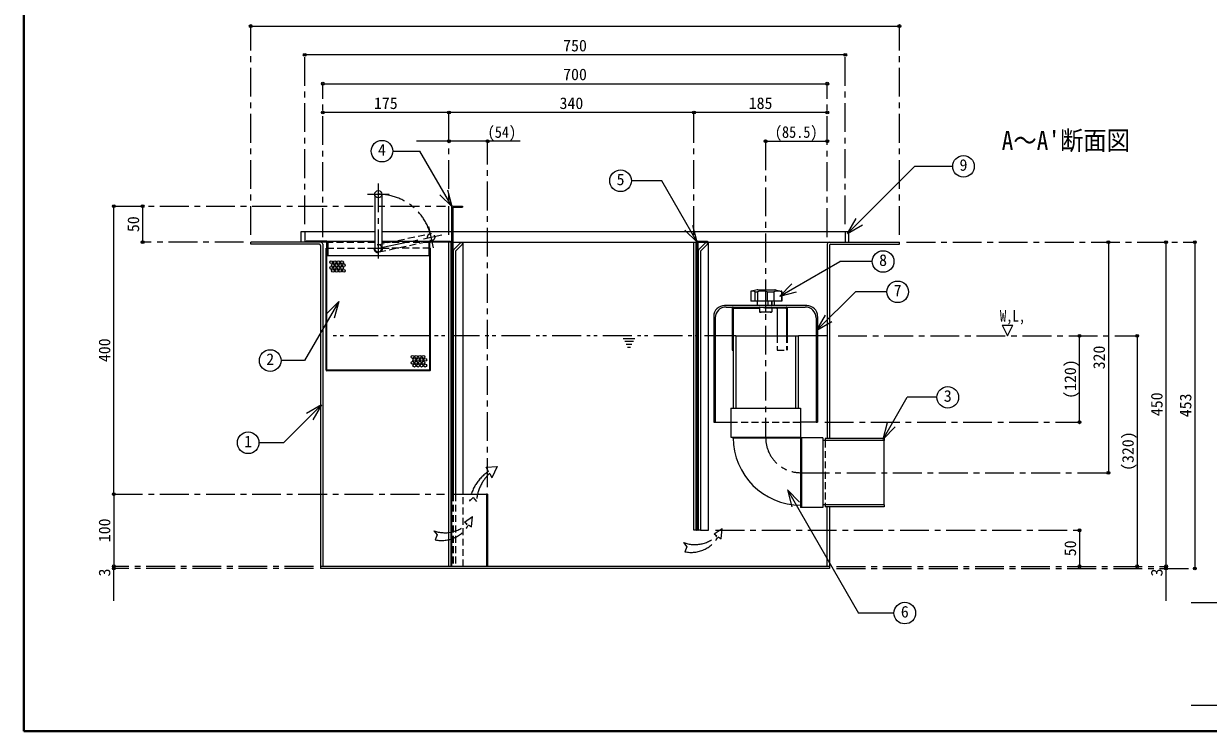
# Model space of a CAD drawing. Units: millimetres, scale not verified. Extents: x -1691 to 1549, y -1119 to 1129.
# Drawn here: x -1691 to -47, y -1119 to -137 of the extents above; entities that cross this region are included whole.
import ezdxf
from ezdxf.enums import TextEntityAlignment as Align

# ---------------------------------------------------------------- set-up
doc = ezdxf.new("R2010")
doc.units = ezdxf.units.MM
doc.header["$LTSCALE"] = 8
doc.header["$PDMODE"] = 32
doc.header["$PDSIZE"] = 4
for name, pattern in [('CHAIN1', [8, 5, -1, 1, -1]), ('DASHED1', [1.8, 1.2, -0.6]), ('DOUBLE_CHAIN1', [8.8, 5, -1, 0.6, -0.6, 0.6, -1])]:
    doc.linetypes.add(name, pattern=pattern)
doc.layers.add('0-0_ﾚｲﾔ1', color=4, linetype='Continuous', lineweight=9)
doc.styles.add('ＭＳ ゴシック', font='')
doc.styles.get('ＭＳ ゴシック').set_extended_font_data('MS Gothic')

msp = doc.modelspace()

# ---------------------------------------------------------------- linework, layer by layer
at = {"layer": '0-0_ﾚｲﾔ1', "color": 1, "lineweight": 40}
for p, q in [((-1691.137, -1118.909), (-1691.137, 1129.091)), ((1548.863, -1118.909), (-1691.137, -1118.909))]:
    msp.add_line(p, q, dxfattribs=at)
at = {"layer": '0-0_ﾚｲﾔ1'}
for p, q in [((-1376.137, -139.909), (-476.137, -139.909)), ((-551.137, -179.909), (-1301.137, -179.909)), ((-1276.137, -219.909), (-576.137, -219.909)), ((-1101.137, -259.909), (-1276.137, -259.909)), ((-761.137, -259.909), (-1101.137, -259.909)), ((-576.137, -259.909), (-761.137, -259.909)), ((-1002.387, -299.909), (-1146.137, -299.909)), ((-661.637, -299.909), (-576.137, -299.909)), ((-1566.137, -789.909), (-1566.137, -389.909)), ((-1526.137, -389.909), (-1526.137, -439.909)), ((-1301.137, -424.909), (-1204.137, -424.909)), ((-1194.137, -424.909), (-1097.387, -424.909)), ((-1095.887, -424.909), (-551.137, -424.909)), ((-1270.637, -438.409), (-1204.137, -438.409)), ((-1194.137, -438.409), (-1127.637, -438.409)), ((-1098.137, -439.909), (-1097.387, -439.909)), ((-1095.887, -439.909), (-761.137, -439.909)), ((-1081.137, -789.909), (-1081.137, -439.909)), ((-758.137, -439.909), (-757.387, -439.909)), ((-742.387, -439.909), (-573.137, -439.909)), ((-186.137, -439.909), (-186.137, -759.909)), ((-106.137, -937.909), (-106.137, -439.909)), ((-66.137, -439.909), (-66.137, -892.909)), ((-1269.137, -458.409), (-1129.137, -458.409)), ((-633.642, -531.409), (-650.892, -531.409)), ((-645.633, -532.409), (-645.633, -569.909)), ((-632.642, -532.409), (-632.642, -569.909)), ((-631.892, -531.409), (-631.892, -569.909)), ((-226.137, -689.909), (-226.137, -569.909)), ((-146.137, -569.909), (-146.137, -889.909)), ((-731.637, -689.909), (-710.137, -689.909)), ((-591.637, -689.909), (-613.137, -689.909)), ((-1566.137, -789.909), (-1566.137, -889.909)), ((-758.137, -839.909), (-757.387, -839.909)), ((-755.887, -839.909), (-755.137, -839.909)), ((-226.137, -839.909), (-226.137, -889.909)), ((-1566.137, -937.909), (-1566.137, -889.909))]:
    msp.add_line(p, q, dxfattribs=at)
at = {"layer": '0-0_ﾚｲﾔ1', "linetype": 'CHAIN1'}
for p, q in [((-1376.137, -429.909), (-1376.137, -139.909)), ((-476.137, -429.909), (-476.137, -139.909)), ((-1301.137, -414.909), (-1301.137, -179.909)), ((-551.137, -414.909), (-551.137, -179.909)), ((-1276.137, -432.909), (-1276.137, -219.909)), ((-576.137, -432.909), (-576.137, -219.909)), ((-1101.137, -429.909), (-1101.137, -259.909)), ((-761.137, -429.909), (-761.137, -259.909)), ((-1047.387, -779.909), (-1047.387, -299.909)), ((-661.637, -299.909), (-661.637, -711.372)), ((-1199.137, -358.409), (-1199.137, -463.409)), ((-1214.137, -373.409), (-1184.137, -373.409)), ((-1566.137, -389.909), (-1105.887, -389.909)), ((-1122.657, -447.543), (-1128.873, -418.194)), ((-1386.137, -439.909), (-1526.137, -439.909)), ((-1199.137, -448.409), (-1111.091, -429.76)), ((-466.137, -439.909), (-66.137, -439.909)), ((-1214.137, -448.409), (-1184.137, -448.409)), ((-561.137, -569.909), (-146.137, -569.909)), ((-579.637, -689.909), (-226.137, -689.909)), ((-613.137, -759.909), (-186.137, -759.909)), ((-1566.137, -789.909), (-1107.387, -789.909)), ((-731.137, -839.909), (-226.137, -839.909)), ((-1289.137, -889.909), (-1566.137, -889.909)), ((-1289.137, -892.909), (-1566.137, -892.909)), ((-563.137, -889.909), (-106.137, -889.909)), ((-563.137, -892.909), (-66.137, -892.909))]:
    msp.add_line(p, q, dxfattribs=at)
at = {"layer": '0-0_ﾚｲﾔ1', "color": 7, "lineweight": 18}
for p, q in [((-1179.023, -313.564), (-1141.32, -313.564)), ((-1096.561, -391.089), (-1141.32, -313.564)), ((-547.893, -427.681), (-454.905, -334.693)), ((-402.151, -334.693), (-454.905, -334.693)), ((-805.875, -354.687), (-847.96, -354.687)), ((-756.613, -440.012), (-805.875, -354.687)), ((-1204.137, -373.409), (-1204.137, -448.409)), ((-1194.137, -373.409), (-1194.137, -448.409)), ((-1096.561, -391.089), (-1113.531, -374.118)), ((-1096.561, -391.089), (-1102.773, -367.907)), ((-547.893, -427.681), (-535.893, -406.897)), ((-756.613, -440.012), (-773.583, -423.041)), ((-756.613, -440.012), (-762.824, -416.829)), ((-547.893, -427.681), (-527.108, -415.681)), ((-1101.137, -889.909), (-1101.137, -439.909)), ((-1099.137, -439.909), (-1098.137, -439.909)), ((-1098.137, -889.909), (-1098.137, -439.909)), ((-1094.259, -450.03), (-1084.137, -439.909)), ((-1091.698, -451.712), (-1082.016, -442.03)), ((-1084.137, -439.909), (-1082.016, -442.03)), ((-761.137, -439.909), (-758.137, -439.909)), ((-761.137, -839.909), (-761.137, -439.909)), ((-758.137, -839.909), (-758.137, -439.909)), ((-754.259, -450.03), (-744.137, -439.909)), ((-751.698, -451.712), (-742.016, -442.03)), ((-744.137, -439.909), (-742.016, -442.03)), ((-1095.137, -452.152), (-1095.137, -789.909)), ((-1092.137, -452.773), (-1092.137, -789.909)), ((-755.137, -452.152), (-755.137, -839.909)), ((-752.137, -452.773), (-752.137, -839.909)), ((-642.11, -514.933), (-558.6, -466.719)), ((-513.705, -466.719), (-558.6, -466.719)), ((-642.11, -514.933), (-625.139, -497.963)), ((-642.11, -514.933), (-618.928, -508.722)), ((-590.439, -562.218), (-537.074, -508.853)), ((-493.439, -508.853), (-537.074, -508.853)), ((-1254.045, -522.369), (-1271.016, -539.34)), ((-1254.045, -522.369), (-1260.257, -545.551)), ((-650.892, -531.409), (-653.137, -531.409)), ((-650.892, -529.909), (-650.892, -531.409)), ((-590.439, -562.218), (-578.439, -541.434)), ((-590.439, -562.218), (-569.654, -550.218)), ((-333.637, -554.909), (-326.137, -569.909)), ((-333.637, -554.909), (-318.637, -554.909)), ((-326.137, -569.909), (-318.637, -554.909)), ((-703.137, -569.909), (-620.137, -569.909)), ((-498.831, -713.305), (-465.33, -655.28)), ((-423.955, -655.28), (-465.33, -655.28)), ((-1278.018, -665.835), (-1330.563, -718.381)), ((-1278.018, -665.835), (-1298.802, -677.835)), ((-1278.018, -665.835), (-1290.018, -686.62)), ((-498.831, -713.305), (-492.62, -690.123)), ((-498.831, -713.305), (-481.861, -696.335)), ((-1330.563, -718.381), (-1364.66, -718.381)), ((-497.137, -804.409), (-497.137, -715.409)), ((-631.432, -783.914), (-625.221, -807.097)), ((-631.432, -783.914), (-532.786, -954.774)), ((-631.432, -783.914), (-614.462, -800.885)), ((-1097.387, -789.909), (-1097.387, -889.909)), ((-1095.887, -789.909), (-1048.887, -789.909)), ((-758.137, -839.909), (-761.137, -839.909)), ((-752.137, -839.909), (-755.137, -839.909)), ((-483.58, -954.774), (-532.786, -954.774))]:
    msp.add_line(p, q, dxfattribs=at)
at = {"layer": '0-0_ﾚｲﾔ1', "color": 5, "lineweight": 25}
for p, q in [((-1097.387, -391.409), (-1097.387, -789.909)), ((-1095.887, -389.909), (-1082.387, -389.909)), ((-1095.887, -392.159), (-1095.887, -789.909)), ((-1095.137, -391.409), (-1082.387, -391.409)), ((-1082.387, -389.909), (-1082.387, -391.409)), ((-1301.137, -424.909), (-1301.137, -439.909)), ((-551.137, -424.909), (-546.137, -424.909)), ((-551.137, -424.909), (-551.137, -439.909)), ((-546.137, -439.909), (-546.137, -424.909)), ((-1376.137, -442.909), (-1376.137, -439.909)), ((-1271.387, -439.909), (-1376.137, -439.909)), ((-1280.637, -442.909), (-1376.137, -442.909)), ((-1276.137, -442.909), (-1276.137, -889.909)), ((-1270.637, -616.909), (-1270.637, -440.659)), ((-1269.137, -439.909), (-1269.137, -458.409)), ((-1129.137, -439.909), (-1129.137, -458.409)), ((-1127.637, -438.409), (-1099.137, -438.409)), ((-1127.637, -616.909), (-1127.637, -440.659)), ((-1099.137, -439.909), (-1126.887, -439.909)), ((-1099.137, -439.909), (-1099.137, -438.409)), ((-757.387, -439.909), (-757.387, -839.909)), ((-755.887, -438.409), (-742.387, -438.409)), ((-755.887, -440.659), (-755.887, -839.909)), ((-755.137, -439.909), (-742.387, -439.909)), ((-742.387, -438.409), (-742.387, -439.909)), ((-576.137, -442.909), (-576.137, -712.409)), ((-573.137, -439.909), (-476.137, -439.909)), ((-571.637, -442.909), (-476.137, -442.909)), ((-476.137, -442.909), (-476.137, -439.909)), ((-1279.137, -444.409), (-1279.137, -892.909)), ((-1271.637, -448.409), (-1270.637, -448.409)), ((-1271.637, -617.409), (-1271.637, -448.409)), ((-1270.637, -458.409), (-1269.137, -458.409)), ((-1129.137, -458.409), (-1127.637, -458.409)), ((-1127.637, -448.409), (-1126.637, -448.409)), ((-1126.637, -617.409), (-1126.637, -448.409)), ((-573.137, -444.409), (-573.137, -712.409)), ((-682.259, -508.714), (-682.259, -521.909)), ((-673.561, -506.002), (-681.473, -507.737)), ((-676.569, -508.714), (-676.569, -521.909)), ((-672.704, -505.909), (-648.692, -505.909)), ((-659.45, -508.714), (-659.45, -521.909)), ((-647.836, -506.002), (-639.923, -507.737)), ((-639.664, -508.714), (-639.664, -521.909)), ((-639.137, -521.909), (-682.259, -521.909)), ((-673.637, -521.909), (-673.637, -527.909)), ((-658.426, -521.909), (-658.426, -527.909)), ((-653.748, -521.909), (-653.748, -527.909)), ((-653.23, -521.909), (-653.23, -527.909)), ((-649.637, -521.909), (-649.637, -527.909)), ((-604.637, -527.909), (-718.637, -527.909)), ((-716.637, -529.909), (-606.637, -529.909)), ((-708.137, -531.409), (-708.137, -589.872)), ((-706.637, -532.159), (-706.637, -670.372)), ((-705.887, -531.409), (-670.137, -531.409)), ((-653.317, -536.909), (-669.957, -536.909)), ((-661.637, -530.109), (-661.637, -536.409)), ((-653.317, -536.909), (-653.137, -536.409)), ((-653.137, -530.109), (-653.137, -536.409)), ((-733.681, -542.909), (-733.681, -689.909)), ((-731.637, -544.909), (-731.637, -689.909)), ((-591.637, -544.909), (-591.637, -689.909)), ((-589.637, -542.909), (-589.637, -689.909)), ((-703.137, -569.909), (-706.637, -569.909)), ((-703.137, -569.909), (-703.137, -670.372)), ((-620.137, -569.909), (-620.137, -670.372)), ((-620.137, -569.909), (-616.637, -569.909)), ((-616.637, -569.909), (-616.637, -670.372)), ((-708.137, -589.872), (-706.637, -589.872)), ((-1127.637, -618.409), (-1270.637, -618.409)), ((-1128.137, -617.409), (-1270.137, -617.409)), ((-710.137, -670.372), (-613.137, -670.372)), ((-710.137, -670.372), (-710.137, -710.372)), ((-613.137, -670.372), (-613.137, -808.372)), ((-733.681, -689.909), (-731.681, -689.909)), ((-591.637, -689.909), (-589.637, -689.909)), ((-710.137, -710.372), (-706.637, -711.372)), ((-710.137, -710.372), (-613.137, -710.372)), ((-706.637, -711.372), (-613.137, -711.372)), ((-613.137, -710.372), (-612.137, -711.372)), ((-612.137, -711.372), (-612.137, -808.372)), ((-582.137, -711.372), (-612.137, -711.372)), ((-582.137, -711.372), (-582.137, -808.372)), ((-497.137, -715.409), (-582.137, -715.409)), ((-497.137, -712.409), (-497.137, -715.409)), ((-1095.887, -789.909), (-1097.387, -789.909)), ((-1048.887, -789.909), (-1048.887, -889.909)), ((-1047.387, -789.909), (-1048.887, -789.909)), ((-1047.387, -789.909), (-1047.387, -889.909)), ((-497.137, -804.409), (-582.137, -804.409)), ((-579.137, -804.409), (-579.137, -807.409)), ((-582.137, -808.372), (-613.137, -808.372)), ((-576.137, -889.909), (-576.137, -807.409)), ((-573.137, -807.409), (-573.137, -892.909)), ((-755.887, -839.909), (-757.387, -839.909)), ((-573.137, -889.909), (-1279.137, -889.909)), ((-573.137, -892.909), (-1279.137, -892.909))]:
    msp.add_line(p, q, dxfattribs=at)
at = {"layer": '0-0_ﾚｲﾔ1', "linetype": 'DASHED1'}
for p, q in [((-1271.387, -439.909), (-1204.137, -439.909)), ((-1200.173, -443.518), (-1126.801, -427.977)), ((-1198.101, -453.301), (-1124.729, -437.76)), ((-1194.137, -439.909), (-1126.887, -439.909)), ((-1270.637, -448.409), (-1214.137, -448.409)), ((-1127.637, -448.409), (-1184.137, -448.409)), ((-664.008, -529.909), (-664.008, -531.409)), ((-653.137, -531.409), (-664.008, -531.409)), ((-632.642, -569.909), (-632.642, -589.872)), ((-631.892, -569.909), (-631.892, -589.872)), ((-710.137, -689.909), (-613.137, -689.909)), ((-579.137, -715.409), (-579.137, -804.409)), ((-1095.887, -789.909), (-1095.887, -889.909)), ((-1095.137, -789.909), (-1095.137, -889.909)), ((-1092.137, -789.909), (-1092.137, -889.909)), ((-1081.137, -889.909), (-1081.137, -789.909))]:
    msp.add_line(p, q, dxfattribs=at)
at = {"layer": '0-0_ﾚｲﾔ1', "linetype": 'DOUBLE_CHAIN1'}
for p, q in [((-706.637, -569.909), (-1266.137, -569.909)), ((-843.137, -573.909), (-859.137, -573.909)), ((-576.137, -569.909), (-616.637, -569.909)), ((-845.137, -577.909), (-857.137, -577.909)), ((-847.137, -581.909), (-855.137, -581.909)), ((-849.137, -585.909), (-853.137, -585.909)), ((-1046.206, -758.129), (-1049.256, -752.378)), ((-1044.535, -760.913), (-1041.673, -767.091)), ((-1079.502, -828.527), (-1068.325, -820.889)), ((-1069.815, -835.233), (-1068.325, -820.889)), ((-1079.502, -828.527), (-1076.033, -830.928)), ((-1073.992, -832.342), (-1069.815, -835.233)), ((-733.065, -845.003), (-721.888, -837.365)), ((-723.378, -851.709), (-721.888, -837.365)), ((-733.065, -845.003), (-729.596, -847.405)), ((-727.555, -848.818), (-723.378, -851.709))]:
    msp.add_line(p, q, dxfattribs=at)
at = {"layer": '0-0_ﾚｲﾔ1', "color": 6, "lineweight": 25}
for p, q in [((-71.137, -940.052), (1512.863, -940.052)), ((1512.863, -1082.909), (-71.137, -1082.909))]:
    msp.add_line(p, q, dxfattribs=at)
at = {"layer": '0-0_ﾚｲﾔ1', "color": 5, "lineweight": 25}
for points in [[(-1306.137, -439.909), (-1306.137, -424.909), (-1301.137, -424.909)], [(-1270.637, -438.409), (-1299.137, -438.409), (-1299.137, -439.909)], [(-676.569, -508.714), (-673.137, -508.714), (-673.137, -521.909)], [(-659.45, -508.714), (-650.244, -508.714), (-650.244, -521.909)], [(-639.664, -508.714), (-639.137, -508.714), (-639.137, -521.909)], [(-670.137, -530.109), (-670.137, -536.409), (-669.957, -536.909)], [(-497.137, -712.409), (-579.137, -712.409), (-579.137, -715.409)], [(-497.137, -804.409), (-497.137, -807.409), (-579.137, -807.409)]]:
    msp.add_lwpolyline(points, dxfattribs=at)
at = {"layer": '0-0_ﾚｲﾔ1'}
msp.add_lwpolyline([(-752.137, -839.909), (-741.137, -839.909), (-741.137, -439.909)], dxfattribs=at)
at = {"layer": '0-0_ﾚｲﾔ1', "color": 7, "lineweight": 18}
msp.add_lwpolyline([(-1254.045, -522.369), (-1301.326, -604.261), (-1334.098, -604.261)], dxfattribs=at)
at = {"layer": '0-0_ﾚｲﾔ1', "linetype": 'DASHED1'}
msp.add_lwpolyline([(-645.633, -569.909), (-645.633, -589.872), (-631.892, -589.872)], dxfattribs=at)
at = {"layer": '0-0_ﾚｲﾔ1', "linetype": 'DOUBLE_CHAIN1'}
for points in [[(-1049.256, -752.378), (-1034.09, -751.473), (-1041.673, -767.091)], [(-1072.61, -799.559), (-1067.489, -794.558), (-1062.737, -799.839)], [(-1121.898, -840.459), (-1117.625, -846.321), (-1120.058, -853.136)], [(-775.461, -856.935), (-771.188, -862.797), (-773.621, -869.612)]]:
    msp.add_lwpolyline(points, dxfattribs=at)
at = {"layer": '0-0_ﾚｲﾔ1', "color": 7, "lineweight": 18}
for centre in [(-1194.023, -313.564), (-387.151, -334.693), (-862.96, -354.687), (-498.705, -466.719), (-478.439, -508.853), (-1349.098, -604.261), (-408.955, -655.28), (-1379.66, -718.381), (-468.58, -954.774)]:
    msp.add_circle(centre, 15, dxfattribs=at)
at = {"layer": '0-0_ﾚｲﾔ1', "color": 5, "lineweight": 25}
msp.add_circle((-1199.137, -373.409), 5, dxfattribs=at)
at = {"layer": '0-0_ﾚｲﾔ1', "linetype": 'DASHED1'}
msp.add_circle((-1125.765, -432.868), 5, dxfattribs=at)
at = {"layer": '0-0_ﾚｲﾔ1'}
for centre in [(-1264.497, -467.665), (-1264.497, -475.665), (-1261.997, -471.665), (-1259.497, -467.665), (-1259.497, -475.665), (-1256.997, -471.665), (-1254.497, -467.665), (-1254.497, -475.665), (-1251.997, -471.665), (-1249.497, -467.665), (-1249.497, -475.665), (-1246.997, -471.665), (-1261.997, -479.665), (-1256.997, -479.665), (-1251.997, -479.665), (-1246.997, -479.665), (-1151.5, -599.212), (-1151.5, -607.212), (-1149, -603.212), (-1146.5, -599.212), (-1146.5, -607.212), (-1144, -603.212), (-1141.5, -599.212), (-1141.5, -607.212), (-1139, -603.212), (-1136.5, -599.212), (-1136.5, -607.212), (-1134, -603.212), (-1149, -611.212), (-1144, -611.212), (-1139, -611.212), (-1134, -611.212)]:
    msp.add_circle(centre, 2, dxfattribs=at)
at = {"layer": '0-0_ﾚｲﾔ1', "linetype": 'CHAIN1'}
for centre, radius, start, end in [((-1199.137, -448.409), 75, 11.95891, 90), ((-613.137, -711.409), 48.5, 179.95659, 270)]:
    msp.add_arc(centre, radius, start, end, dxfattribs=at)
at = {"layer": '0-0_ﾚｲﾔ1', "color": 5, "lineweight": 25}
for centre, radius, start, end in [((-1095.887, -391.409), 1.5, 90, 180), ((-1095.137, -392.159), 0.75, 90, 180), ((-1280.637, -444.409), 1.5, 0, 90), ((-1279.137, -442.909), 3, 0, 90), ((-1271.387, -440.659), 0.75, 0, 90), ((-1270.637, -439.909), 1.5, 0, 90), ((-1127.637, -439.909), 1.5, 90, 180), ((-1126.887, -440.659), 0.75, 90, 180), ((-755.887, -439.909), 1.5, 90, 180), ((-755.137, -440.659), 0.75, 90, 180), ((-573.137, -442.909), 3, 90, 180), ((-571.637, -444.409), 1.5, 90, 180), ((-681.259, -508.714), 1, 102.36697, 180), ((-679.414, -513.341), 5.432, 58.41904, 121.58096), ((-672.704, -509.909), 4, 90, 102.36697), ((-666.294, -537.419), 29.51, 76.59069, 103.40931), ((-644.954, -525.704), 17.795, 72.70582, 107.29418), ((-648.692, -509.909), 4, 77.63303, 90), ((-640.137, -508.714), 1, 0, 77.63303), ((-718.681, -542.909), 15, 90, 180), ((-716.637, -544.909), 15, 90, 180), ((-706.637, -531.409), 1.5, 90, 180), ((-705.887, -532.159), 0.75, 90, 180), ((-669.937, -530.109), 0.2, 90, 180), ((-672.232, -429.59), 107.343, 271.21411, 275.66413), ((-661.837, -530.109), 0.2, 0, 90), ((-661.437, -530.109), 0.2, 90, 180), ((-651.043, -429.59), 107.343, 264.33587, 268.78589), ((-653.337, -530.109), 0.2, 0, 90), ((-606.637, -544.909), 15, 0, 90), ((-604.637, -542.909), 15, 0, 90), ((-1270.637, -617.409), 1, 180, 270), ((-1270.137, -616.909), 0.5, 180, 270), ((-1128.137, -616.909), 0.5, 270, 0), ((-1127.637, -617.409), 1, 270, 0), ((-613.137, -711.372), 93.5, 180, 270)]:
    msp.add_arc(centre, radius, start, end, dxfattribs=at)
at = {"layer": '0-0_ﾚｲﾔ1', "linetype": 'DASHED1'}
for radius, start, end in [(5, 0, 180), (6, 180, 0)]:
    msp.add_arc((-1199.137, -448.409), radius, start, end, dxfattribs=at)
at = {"layer": '0-0_ﾚｲﾔ1', "color": 7, "lineweight": 18}
for centre, radius, start, end in [((-1199.137, -448.409), 5, 180, 0), ((-1092.137, -452.152), 3, 135, 180), ((-1090.637, -452.773), 1.5, 135, 180), ((-752.137, -452.152), 3, 135, 180), ((-750.637, -452.773), 1.5, 135, 180)]:
    msp.add_arc(centre, radius, start, end, dxfattribs=at)
at = {"layer": '0-0_ﾚｲﾔ1'}
for centre, radius in [((-646.633, -532.409), 1), ((-633.642, -532.409), 1), ((-633.392, -531.409), 1.5)]:
    msp.add_arc(centre, radius, 0, 90, dxfattribs=at)
at = {"layer": '0-0_ﾚｲﾔ1', "linetype": 'DOUBLE_CHAIN1'}
for centre, radius, start, end in [((-1011.782, -809.197), 61.587, 123.98307, 170.99646), ((-1006.482, -802.424), 56.314, 132.51176, 177.36854), ((-1106.485, -799.505), 43.758, 249.37581, 314.10079), ((-1111.218, -811.297), 42.763, 258.06872, 330.51954), ((-760.048, -815.982), 43.758, 249.37581, 314.10079), ((-764.78, -827.774), 42.763, 258.06872, 330.51954)]:
    msp.add_arc(centre, radius, start, end, dxfattribs=at)
at = {"layer": '0-0_ﾚｲﾔ1', "color": 1}
for p in [(-1376.137, -139.909), (-476.137, -139.909), (-1301.137, -179.909), (-551.137, -179.909), (-1276.137, -219.909), (-576.137, -219.909), (-1276.137, -259.909), (-1101.137, -259.909), (-761.137, -259.909), (-576.137, -259.909), (-1101.137, -299.909), (-1047.387, -299.909), (-661.637, -299.909), (-576.137, -299.909), (-1566.137, -389.909), (-1526.137, -389.909), (-1526.137, -439.909), (-186.137, -439.909), (-106.137, -439.909), (-66.137, -439.909), (-226.137, -569.909), (-146.137, -569.909), (-226.137, -689.909), (-186.137, -759.909), (-1566.137, -789.909), (-226.137, -839.909), (-1566.137, -889.909), (-1566.137, -892.909), (-226.137, -889.909), (-146.137, -889.909), (-106.137, -889.909), (-106.137, -892.909), (-66.137, -892.909)]:
    msp.add_point(p, dxfattribs=at)

# ---------------------------------------------------------------- texts
at = {"layer": '0-0_ﾚｲﾔ1', "color": 7, "style": 'ＭＳ ゴシック'}
for s, p in [('750', (-942.637, -179.909)), ('700', (-942.637, -219.909)), ('175', (-1205.137, -259.909)), ('340', (-947.637, -259.909)), ('185', (-685.137, -259.909)), ('4', (-1199.523, -324.564)), ('9', (-392.651, -345.693)), ('5', (-868.46, -365.687)), ('8', (-504.205, -477.719)), ('7', (-483.939, -519.853)), ('2', (-1354.598, -615.261)), ('3', (-414.455, -666.28)), ('1', (-1385.16, -729.381)), ('6', (-474.08, -965.774))]:
    msp.add_text(s, height=16.13, dxfattribs=at).set_placement(p, align=Align.BOTTOM_LEFT)
for s, height, width, p in [('(54)', 16.13, 0.9, (-1047.387, -299.909)), ('(85.5)', 16.13, 0.9, (-648.887, -299.909)), ("A～A'断面図", 26.39, 0.9, (-334.137, -319.909)), ('W,L,', 16.13, 0.8, (-336.637, -554.909))]:
    msp.add_text(s, height=height, dxfattribs=dict(at, width=width)).set_placement(p, align=Align.BOTTOM_LEFT)
for s, p in [('50', (-1526.137, -425.909)), ('400', (-1566.137, -606.409)), ('320', (-186.137, -616.409)), ('(120)', (-226.137, -657.409)), ('450', (-106.137, -681.409)), ('453', (-66.137, -682.909)), ('(320)', (-146.137, -757.409)), ('100', (-1566.137, -856.409)), ('50', (-226.137, -875.909)), ('3', (-1566.137, -903.909)), ('3', (-106.137, -903.909))]:
    msp.add_text(s, height=16.13, rotation=90, dxfattribs=at).set_placement(p, align=Align.BOTTOM_LEFT)

doc.saveas('drawing.dxf')
